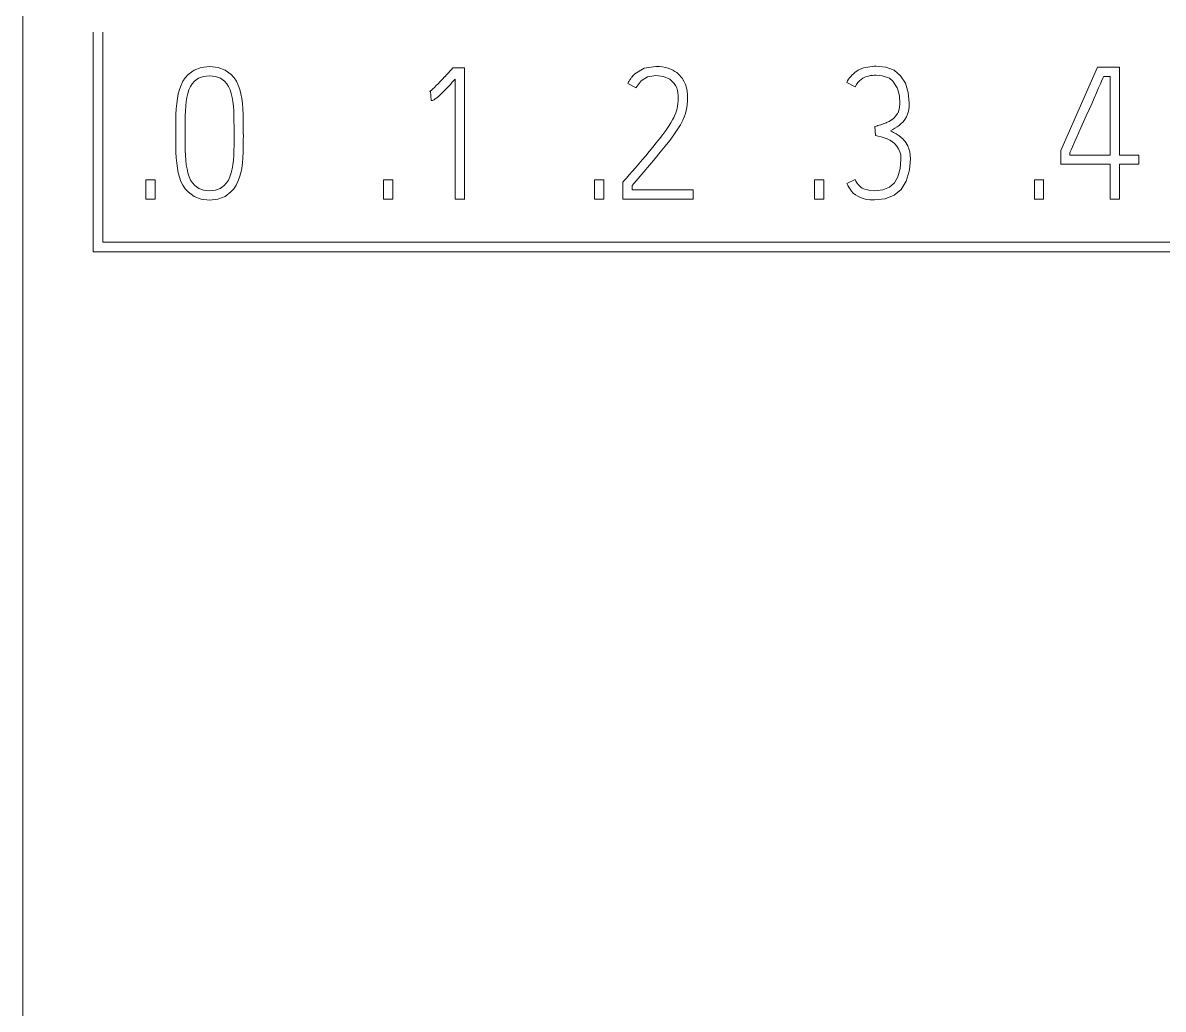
# Model space of a CAD drawing. Header units: millimetres. Extents: x -159 to 71007, y -220 to 29306.
# Drawn here: x 69019.6 to 69071.1, y 28032.5 to 28077.1 of the extents above; entities that cross this region are included whole.
import ezdxf

# ---------------------------------------------------------------- set-up
doc = ezdxf.new("R2010")
doc.units = ezdxf.units.MM
doc.layers.add('Layer 1', color=7, linetype='Continuous')

msp = doc.modelspace()

# ---------------------------------------------------------------- linework, layer by layer
at = {"layer": 'Layer 1', "color": 7, "lineweight": 18}
for points in [[(69019.559, 28167.027), (69019.559, 27956.455)], [(69029.532, 28072.118), (69029.53, 28072.4), (69029.527, 28072.671), (69029.523, 28072.932), (69029.513, 28073.183), (69029.495, 28073.422), (69029.466, 28073.648), (69029.427, 28073.862), (69029.373, 28074.062), (69029.306, 28074.25), (69029.221, 28074.426), (69029.114, 28074.586), (69028.986, 28074.731), (69028.717, 28074.933), (69028.391, 28075.054), (69028.011, 28075.095), (69027.63, 28075.054), (69027.305, 28074.933), (69027.034, 28074.731), (69026.906, 28074.586), (69026.8, 28074.426), (69026.715, 28074.25), (69026.648, 28074.062), (69026.593, 28073.862), (69026.55, 28073.648), (69026.52, 28073.422), (69026.498, 28073.183), (69026.488, 28072.932), (69026.483, 28072.671), (69026.48, 28072.4), (69026.48, 28072.118)], [(69026.899, 28072.118), (69026.901, 28072.378), (69026.904, 28072.627), (69026.907, 28072.865), (69026.916, 28073.09), (69026.931, 28073.306), (69026.953, 28073.51), (69026.983, 28073.7), (69027.024, 28073.877), (69027.076, 28074.039), (69027.143, 28074.185), (69027.227, 28074.318), (69027.329, 28074.436), (69027.507, 28074.569), (69027.733, 28074.648), (69028.007, 28074.675), (69028.277, 28074.648), (69028.503, 28074.569), (69028.685, 28074.436), (69028.783, 28074.318), (69028.865, 28074.185), (69028.932, 28074.039), (69028.986, 28073.877), (69029.03, 28073.7), (69029.06, 28073.51), (69029.082, 28073.306), (69029.097, 28073.09), (69029.105, 28072.865), (69029.111, 28072.627), (69029.112, 28072.378), (69029.114, 28072.118)], [(69038.949, 28074.967), (69038.944, 28074.96), (69038.85, 28074.856), (69038.843, 28074.847), (69038.749, 28074.743), (69038.74, 28074.734), (69038.645, 28074.629), (69038.638, 28074.623), (69038.542, 28074.52), (69038.54, 28074.518), (69038.442, 28074.416), (69038.348, 28074.318), (69038.261, 28074.231), (69038.178, 28074.152), (69038.104, 28074.083), (69038.04, 28074.027), (69037.991, 28073.987), (69037.956, 28073.963)], [(69038.949, 28074.967), (69039.008, 28075.034)], [(69039.008, 28075.032), (69039.531, 28075.032)], [(69039.531, 28075.032), (69039.531, 28069.088)], [(69047.117, 28069.71), (69047.387, 28070.026), (69047.649, 28070.336), (69047.909, 28070.641), (69048.16, 28070.936), (69048.395, 28071.22), (69048.617, 28071.493), (69048.822, 28071.754), (69049.005, 28072.002), (69049.166, 28072.238), (69049.305, 28072.459), (69049.413, 28072.664), (69049.493, 28072.854), (69049.536, 28072.974), (69049.569, 28073.1), (69049.596, 28073.235), (69049.618, 28073.375), (69049.63, 28073.514), (69049.633, 28073.658), (69049.626, 28073.818), (69049.608, 28073.976), (69049.576, 28074.135), (69049.529, 28074.287), (69049.462, 28074.433), (69049.378, 28074.569), (69049.33, 28074.632), (69049.275, 28074.694), (69049.212, 28074.756), (69049.14, 28074.819), (69049.058, 28074.876), (69048.966, 28074.928), (69048.864, 28074.975), (69048.753, 28075.017), (69048.63, 28075.052), (69048.496, 28075.078), (69048.352, 28075.095), (69048.192, 28075.1), (69047.661, 28075.015), (69047.239, 28074.761), (69047.13, 28074.651)], [(69047.299, 28074.138), (69047.306, 28074.15), (69047.524, 28074.441), (69047.821, 28074.625), (69047.833, 28074.628), (69048.193, 28074.685), (69048.543, 28074.647), (69048.823, 28074.527), (69049.029, 28074.33), (69049.089, 28074.232), (69049.136, 28074.128), (69049.17, 28074.018), (69049.192, 28073.904), (69049.206, 28073.786), (69049.21, 28073.666), (69049.208, 28073.547), (69049.195, 28073.429), (69049.177, 28073.311), (69049.153, 28073.198), (69049.127, 28073.094), (69049.095, 28072.996), (69049.04, 28072.861), (69049.005, 28072.787)], [(69057.41, 28074.958), (69057.351, 28074.926), (69057.279, 28074.882), (69057.21, 28074.835), (69057.144, 28074.783), (69057.131, 28074.771), (69057.068, 28074.714), (69057.011, 28074.651), (69056.959, 28074.586), (69056.912, 28074.517), (69056.868, 28074.444), (69056.831, 28074.367)], [(69057.213, 28074.18), (69057.272, 28074.285), (69057.336, 28074.374), (69057.409, 28074.449), (69057.484, 28074.514), (69057.564, 28074.566), (69057.645, 28074.608), (69057.728, 28074.64), (69057.815, 28074.664), (69057.902, 28074.682), (69057.989, 28074.694), (69058.076, 28074.701), (69058.16, 28074.702), (69058.431, 28074.68), (69058.758, 28074.561), (69058.921, 28074.426), (69059.115, 28074.133), (69059.126, 28074.106), (69059.216, 28073.769), (69059.235, 28073.42), (69059.222, 28073.248), (69059.189, 28073.1), (69059.148, 28073.004)], [(69058.812, 28072.192), (69058.911, 28072.244), (69059.011, 28072.302), (69059.11, 28072.363), (69059.206, 28072.431), (69059.298, 28072.511), (69059.383, 28072.6), (69059.46, 28072.699), (69059.526, 28072.813), (69059.582, 28072.935), (69059.623, 28073.075), (69059.647, 28073.237), (69059.656, 28073.42), (69059.657, 28073.433), (69059.614, 28073.924), (69059.484, 28074.344), (69059.268, 28074.679), (69058.972, 28074.923), (69058.603, 28075.067), (69058.16, 28075.117), (69058.076, 28075.115), (69057.588, 28075.034), (69057.412, 28074.96)], [(69066.508, 28071.291), (69068.178, 28075.066)], [(69068.178, 28075.066), (69069.164, 28075.066)], [(69069.164, 28075.066), (69069.164, 28071.092)], [(69038.031, 28073.558), (69038.055, 28073.56), (69038.084, 28073.565), (69038.117, 28073.573), (69038.159, 28073.594), (69038.217, 28073.631), (69038.287, 28073.685), (69038.373, 28073.759), (69038.478, 28073.856), (69038.494, 28073.873), (69038.599, 28073.976), (69038.641, 28074.018), (69038.744, 28074.123), (69038.814, 28074.197), (69038.916, 28074.303), (69038.917, 28074.305), (69039.017, 28074.412), (69039.116, 28074.52)], [(69039.116, 28069.09), (69039.116, 28074.52)], [(69047.299, 28074.138), (69046.927, 28074.329)], [(69047.134, 28074.648), (69047.11, 28074.62), (69047.086, 28074.591), (69047.063, 28074.561), (69047.041, 28074.529), (69047.019, 28074.496), (69046.999, 28074.464), (69046.981, 28074.431), (69046.962, 28074.397), (69046.945, 28074.364), (69046.928, 28074.33)], [(69057.213, 28074.18), (69056.832, 28074.37)], [(69066.921, 28071.198), (69066.937, 28071.235), (69066.978, 28071.323), (69067.04, 28071.463), (69067.119, 28071.642), (69067.21, 28071.845), (69067.313, 28072.076), (69067.424, 28072.325), (69067.542, 28072.59), (69067.665, 28072.866), (69067.79, 28073.146), (69067.909, 28073.412), (69068.022, 28073.668), (69068.126, 28073.907), (69068.221, 28074.124), (69068.305, 28074.318), (69068.374, 28074.477), (69068.423, 28074.586), (69068.45, 28074.648)], [(69068.741, 28074.651), (69068.452, 28074.651)], [(69068.741, 28071.092), (69068.741, 28074.651)], [(69038.008, 28073.981), (69037.957, 28073.965)], [(69038.031, 28073.558), (69038.008, 28073.981)], [(69049.005, 28072.789), (69048.966, 28072.715), (69048.872, 28072.555), (69048.761, 28072.383), (69048.639, 28072.204), (69048.506, 28072.019), (69048.365, 28071.83), (69048.215, 28071.64), (69048.057, 28071.444), (69047.895, 28071.251), (69047.735, 28071.061), (69047.577, 28070.874), (69047.422, 28070.692), (69047.272, 28070.516), (69047.125, 28070.348), (69046.989, 28070.19), (69046.864, 28070.046), (69046.753, 28069.919)], [(69059.147, 28073.002), (69059.13, 28072.971), (69059.126, 28072.964), (69059.054, 28072.861), (69059.051, 28072.858), (69058.965, 28072.765), (69058.961, 28072.762), (69058.864, 28072.684), (69058.859, 28072.681), (69058.751, 28072.615), (69058.743, 28072.61), (69058.63, 28072.556), (69058.617, 28072.551), (69058.499, 28072.508), (69058.484, 28072.501), (69058.364, 28072.464), (69058.35, 28072.459), (69058.231, 28072.422), (69058.219, 28072.418), (69058.099, 28072.383)], [(69026.478, 28072.027), (69026.478, 28072.118)], [(69026.899, 28072.118), (69026.899, 28072.027)], [(69029.118, 28072.027), (69029.118, 28072.118)], [(69029.532, 28072.118), (69029.532, 28072.027)], [(69058.124, 28071.97), (69058.101, 28072.384)], [(69059.597, 28071.487), (69059.588, 28071.505), (69059.538, 28071.601), (69059.529, 28071.614), (69059.468, 28071.704), (69059.458, 28071.717), (69059.388, 28071.8), (69059.375, 28071.815), (69059.295, 28071.887), (69059.275, 28071.904), (69059.189, 28071.968), (69059.162, 28071.987), (69059.071, 28072.046), (69059.039, 28072.064), (69058.945, 28072.118), (69058.906, 28072.14), (69058.812, 28072.191)], [(69026.478, 28072.027), (69026.478, 28071.746), (69026.482, 28071.475), (69026.487, 28071.216), (69026.497, 28070.966), (69026.519, 28070.729), (69026.549, 28070.503), (69026.591, 28070.289), (69026.646, 28070.089), (69026.714, 28069.9), (69026.8, 28069.725), (69026.909, 28069.564), (69027.04, 28069.42), (69027.307, 28069.218), (69027.628, 28069.096), (69028.009, 28069.056), (69028.385, 28069.096), (69028.705, 28069.218), (69028.969, 28069.42), (69029.097, 28069.564), (69029.205, 28069.725), (69029.292, 28069.9), (69029.363, 28070.089), (69029.421, 28070.289), (69029.463, 28070.503), (69029.495, 28070.729), (69029.515, 28070.966), (69029.527, 28071.216), (69029.53, 28071.475), (69029.534, 28071.746), (69029.535, 28072.027)], [(69029.118, 28072.027), (69029.116, 28071.776), (69029.114, 28071.534), (69029.109, 28071.298), (69029.101, 28071.072), (69029.084, 28070.856), (69029.06, 28070.653), (69029.027, 28070.461), (69028.983, 28070.281), (69028.927, 28070.113), (69028.858, 28069.962), (69028.772, 28069.828), (69028.669, 28069.708), (69028.493, 28069.58), (69028.272, 28069.502), (69028.007, 28069.477), (69027.738, 28069.502), (69027.514, 28069.58), (69027.336, 28069.708), (69027.234, 28069.828), (69027.15, 28069.962), (69027.083, 28070.113), (69027.029, 28070.281), (69026.987, 28070.461), (69026.955, 28070.653), (69026.931, 28070.856), (69026.914, 28071.072), (69026.904, 28071.298), (69026.901, 28071.534), (69026.898, 28071.776), (69026.896, 28072.027)], [(69058.124, 28071.97), (69058.257, 28071.945), (69058.39, 28071.911), (69058.525, 28071.871), (69058.658, 28071.82), (69058.781, 28071.758), (69058.899, 28071.684), (69059.005, 28071.596), (69059.098, 28071.493), (69059.176, 28071.377), (69059.236, 28071.244), (69059.272, 28071.096), (69059.283, 28070.933), (69059.283, 28070.891), (69059.246, 28070.479), (69059.147, 28070.112), (69058.985, 28069.831), (69058.756, 28069.632), (69058.456, 28069.514), (69058.084, 28069.475), (69057.868, 28069.489), (69057.821, 28069.496)], [(69056.832, 28069.809), (69056.874, 28069.721), (69056.924, 28069.632), (69056.981, 28069.541), (69057.048, 28069.453), (69057.127, 28069.373), (69057.22, 28069.299), (69057.326, 28069.231), (69057.444, 28069.174), (69057.577, 28069.125), (69057.726, 28069.088), (69057.893, 28069.066), (69058.083, 28069.059), (69058.566, 28069.114), (69058.967, 28069.273), (69059.287, 28069.54), (69059.519, 28069.906), (69059.659, 28070.368), (69059.669, 28070.429), (69059.706, 28070.922), (69059.699, 28071.083), (69059.678, 28071.231), (69059.644, 28071.366), (69059.597, 28071.49)], [(69066.508, 28070.678), (69066.508, 28071.291)], [(69066.921, 28071.198), (69066.921, 28071.091)], [(69066.921, 28071.092), (69068.741, 28071.092)], [(69069.164, 28071.092), (69070.042, 28071.092)], [(69070.042, 28071.092), (69070.042, 28070.678)], [(69068.741, 28070.678), (69066.506, 28070.678)], [(69068.741, 28069.096), (69068.741, 28070.677)], [(69070.042, 28070.678), (69069.164, 28070.678)], [(69069.164, 28070.678), (69069.164, 28069.098)], [(69025.127, 28069.965), (69025.55, 28069.965)], [(69025.127, 28069.096), (69025.127, 28069.965)], [(69025.55, 28069.965), (69025.55, 28069.096)], [(69035.87, 28069.965), (69036.293, 28069.965)], [(69035.87, 28069.096), (69035.87, 28069.965)], [(69036.293, 28069.965), (69036.293, 28069.096)], [(69045.421, 28069.965), (69045.844, 28069.965)], [(69045.421, 28069.096), (69045.421, 28069.965)], [(69045.842, 28069.965), (69045.842, 28069.096)], [(69046.704, 28069.86), (69046.753, 28069.917)], [(69046.704, 28069.096), (69046.704, 28069.858)], [(69047.117, 28069.71), (69047.117, 28069.511)], [(69047.117, 28069.511), (69049.883, 28069.511)], [(69049.883, 28069.511), (69049.883, 28069.096)], [(69055.367, 28069.965), (69055.788, 28069.965)], [(69055.367, 28069.096), (69055.367, 28069.965)], [(69055.79, 28069.965), (69055.79, 28069.096)], [(69056.832, 28069.809), (69057.213, 28069.983)], [(69057.821, 28069.499), (69057.763, 28069.511), (69057.683, 28069.533), (69057.682, 28069.533), (69057.604, 28069.561), (69057.532, 28069.598), (69057.468, 28069.641), (69057.405, 28069.695), (69057.403, 28069.696), (69057.348, 28069.757), (69057.299, 28069.822), (69057.288, 28069.839), (69057.247, 28069.91), (69057.212, 28069.983)], [(69065.315, 28069.965), (69065.738, 28069.965)], [(69065.315, 28069.096), (69065.315, 28069.965)], [(69065.736, 28069.965), (69065.736, 28069.096)], [(69025.55, 28069.096), (69025.127, 28069.096)], [(69036.293, 28069.096), (69035.87, 28069.096)], [(69039.531, 28069.09), (69039.116, 28069.09)], [(69045.842, 28069.096), (69045.419, 28069.096)], [(69049.883, 28069.096), (69046.704, 28069.096)], [(69055.79, 28069.096), (69055.369, 28069.096)], [(69065.736, 28069.096), (69065.313, 28069.096)], [(69069.164, 28069.096), (69068.741, 28069.096)]]:
    msp.add_lwpolyline(points, dxfattribs=at)
at = {"layer": 'Layer 1', "color": 7, "lineweight": 9}
for points in [[(69022.74, 28066.71), (69022.74, 28076.656)], [(69023.178, 28076.656), (69023.178, 28067.148)], [(69023.178, 28067.148), (69117.001, 28067.148)], [(69117.439, 28066.71), (69022.74, 28066.71)]]:
    msp.add_lwpolyline(points, dxfattribs=at)

doc.saveas('drawing.dxf')
